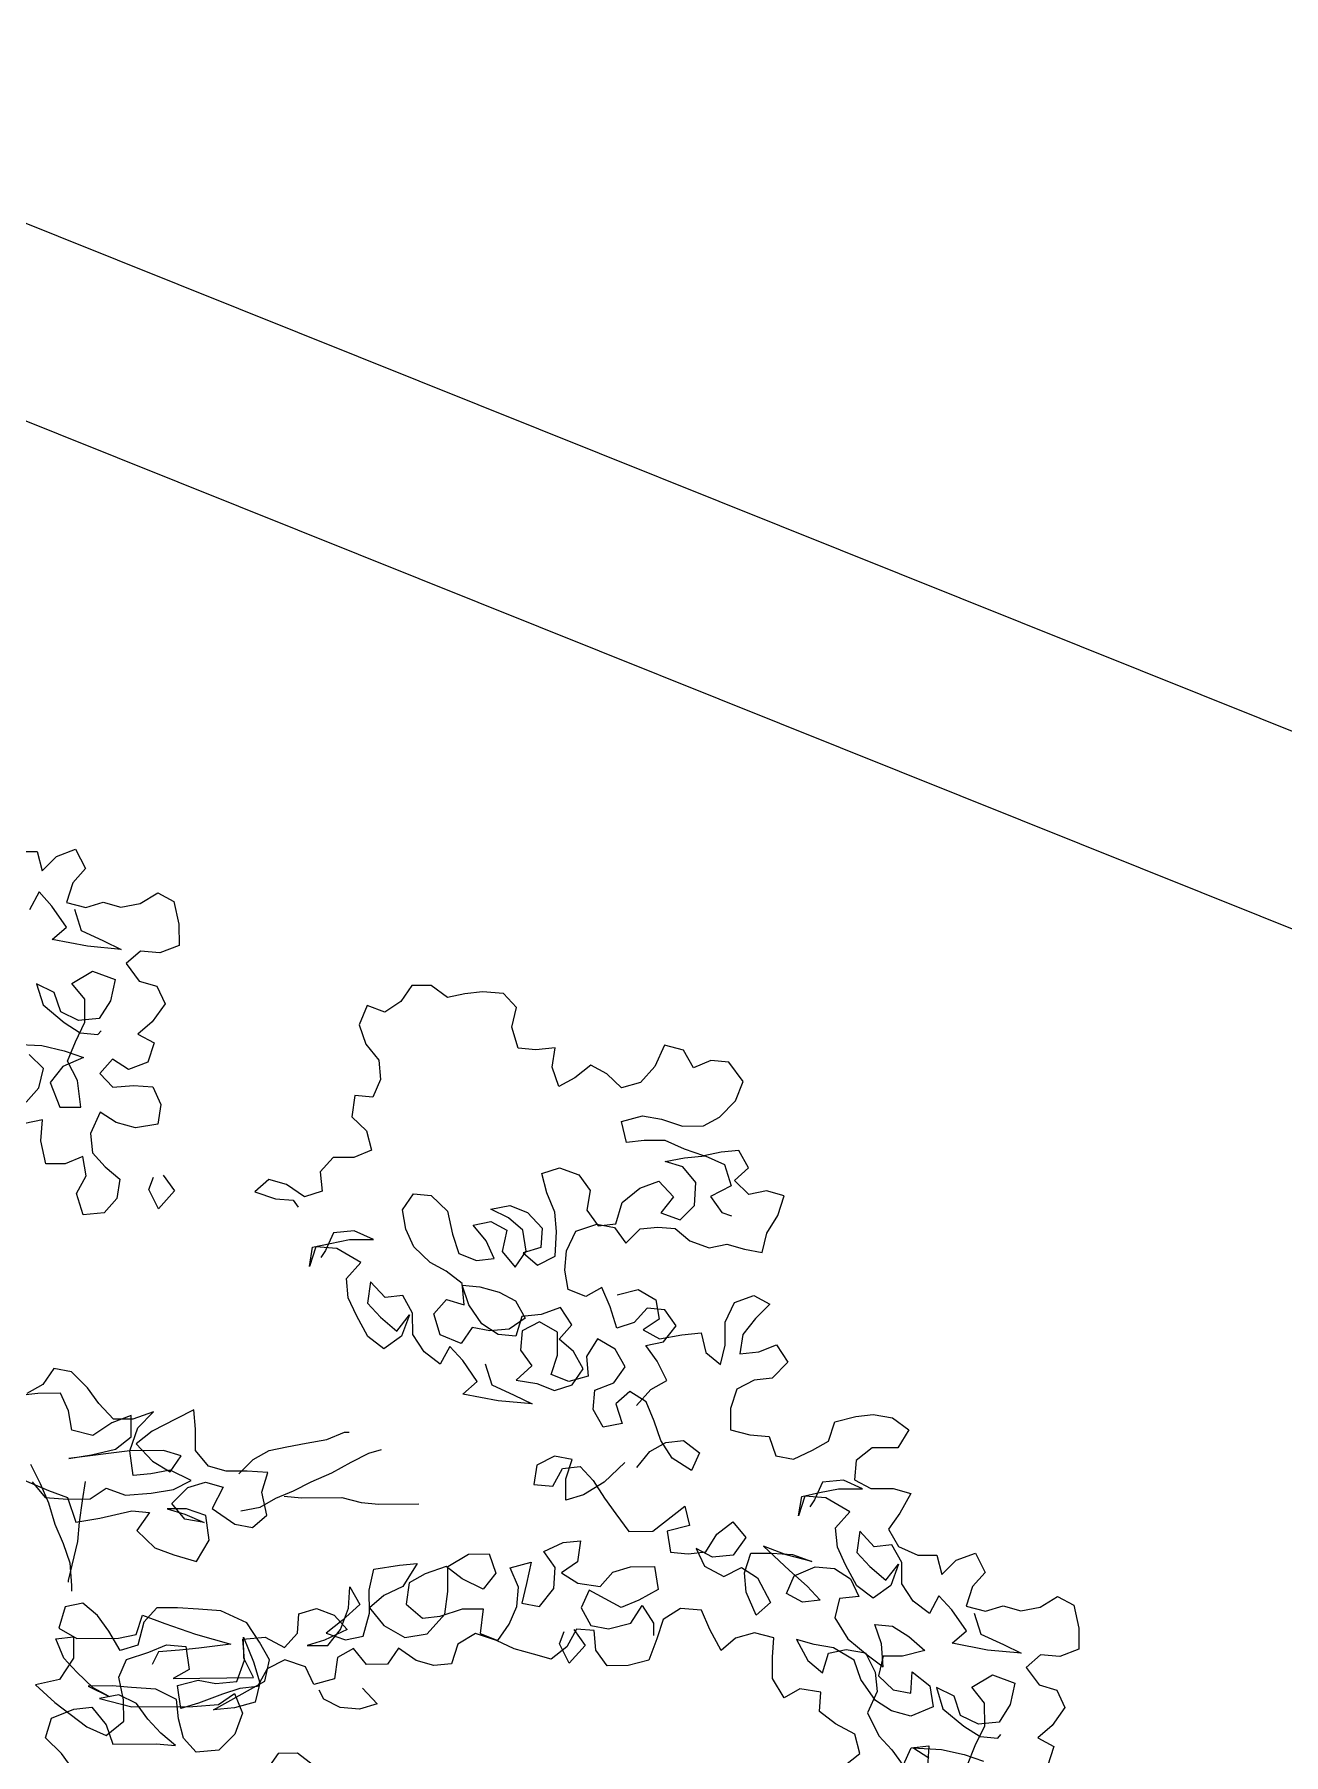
# Model space of a CAD drawing. Header units: millimetres. Extents: x 318905 to 439572, y -5133 to 105868.
# Drawn here: x 428179 to 430072, y 5027 to 7634 of the extents above; entities that cross this region are included whole.
import ezdxf

# ---------------------------------------------------------------- set-up
doc = ezdxf.new("R2010")
doc.units = ezdxf.units.MM
doc.header["$MEASUREMENT"] = 0
doc.layers.add('0_Stylo_No__1', color=7, linetype='Continuous', lineweight=5)
doc.layers.add('INTI_Agencement_Stylo_No__101', color=252, linetype='Continuous', lineweight=0)

# ---------------------------------------------------------------- blocks, each defined once
blk = doc.blocks.new('arbre6[4]', base_point=(427385.8, -574.7))
at = {"layer": 'INTI_Agencement_Stylo_No__101', "linetype": 'Continuous'}
for p, q in [((428153.6, 6395.6), (428182.8, 6395.9)), ((428182.8, 6395.9), (428190.3, 6366.5)), ((428212, 6388.1), (428241.1, 6399.1)), ((428241.1, 6399.1), (428256, 6369.8)), ((428190.3, 6366.5), (428212, 6388.1)), ((428256, 6369.8), (428236.7, 6348.2)), ((428236.7, 6348.2), (428227.1, 6318.7)), ((428185.7, 6334.4), (428171.3, 6307.5)), ((428205.3, 6313.1), (428185.7, 6334.4)), ((428227.4, 6281.2), (428205.3, 6313.1)), ((428227.1, 6318.7), (428256.4, 6310.9)), ((428256.4, 6310.9), (428283.1, 6319.2)), ((428283.1, 6319.2), (428309.9, 6311.4)), ((428309.9, 6311.4), (428339.1, 6317)), ((428339.1, 6317), (428365.7, 6333.3)), ((428365.7, 6333.3), (428390.1, 6320.2)), ((428390.1, 6320.2), (428397.7, 6285.4)), ((428239.4, 6308.1), (428249.4, 6276.1)), ((428397.7, 6285.4), (428397.9, 6253.3)), ((428205.7, 6262.3), (428227.4, 6281.2)), ((428259.3, 6252.1), (428205.7, 6262.3)), ((428249.4, 6276.1), (428283.5, 6260.3)), ((428283.5, 6260.3), (428310.4, 6247.2)), ((428310.4, 6247.2), (428259.3, 6252.1)), ((428339.6, 6244.7), (428317.8, 6225.8)), ((428368.8, 6242.3), (428339.6, 6244.7)), ((428397.9, 6253.3), (428368.8, 6242.3)), ((428235.4, 6195.6), (428266.8, 6214.6)), ((428266.8, 6214.6), (428301, 6201.6)), ((428317.8, 6225.8), (428337.5, 6199.2)), ((428208.7, 6182), (428181.9, 6195.1)), ((428181.9, 6195.1), (428191.8, 6163.1)), ((428218.7, 6152.6), (428208.7, 6182)), ((428255, 6171.7), (428235.4, 6195.6)), ((428301, 6201.6), (428293.9, 6169.4)), ((428337.5, 6199.2), (428364.3, 6191.4)), ((428364.3, 6191.4), (428376.7, 6164.8)), ((428751.1, 6192.5), (428734.2, 6168.3)), ((428780.3, 6192.8), (428751.1, 6192.5)), ((428804.7, 6174.3), (428780.3, 6192.8)), ((428831.4, 6179.9), (428804.7, 6174.3)), ((428858.2, 6182.8), (428831.4, 6179.9)), ((428889.8, 6180.4), (428858.2, 6182.8)), ((428909.4, 6159.2), (428889.8, 6180.4)), ((428191.8, 6163.1), (428223.6, 6136.6)), ((428255.3, 6136.9), (428255, 6171.7)), ((428293.9, 6169.4), (428277.1, 6142.5)), ((428376.7, 6164.8), (428357.4, 6137.8)), ((428683.2, 6162.5), (428671.2, 6132.9)), ((428710, 6152), (428683.2, 6162.5)), ((428734.2, 6168.3), (428710, 6152)), ((428902.4, 6129.7), (428909.4, 6159.2)), ((428245.5, 6139.5), (428218.7, 6152.6)), ((428223.6, 6136.6), (428248.1, 6120.8)), ((428240.9, 6107.3), (428255.3, 6136.9)), ((428277.1, 6142.5), (428245.5, 6139.5)), ((428357.4, 6137.8), (428335.7, 6118.9)), ((428671.2, 6132.9), (428681.2, 6103.6)), ((428912.3, 6097.6), (428902.4, 6129.7)), ((428146, 6103.8), (428189.8, 6101.5)), ((428228.9, 6077.8), (428240.9, 6107.3)), ((428248.1, 6120.8), (428274.9, 6118.4)), ((428274.9, 6118.4), (428279.7, 6123.8)), ((428335.7, 6118.9), (428360.1, 6105.7)), ((428360.1, 6105.7), (428350.6, 6076.2)), ((428681.2, 6103.6), (428700.8, 6079.7)), ((429133.7, 6102.3), (429119.3, 6070.1)), ((429162.9, 6094.6), (429133.7, 6102.3)), ((428192.5, 6066.8), (428170.5, 6088)), ((428189.8, 6101.5), (428224, 6093.8)), ((428253.2, 6083.4), (428221.7, 6069.7)), ((428224, 6093.8), (428253.2, 6083.4)), ((428243.8, 6048.5), (428228.9, 6077.8)), ((428297, 6081.1), (428277.7, 6059.5)), ((428321.5, 6065.2), (428297, 6081.1)), ((428350.6, 6076.2), (428321.5, 6065.2)), ((428700.8, 6079.7), (428703.5, 6050.2)), ((428939.1, 6095.2), (428912.3, 6097.6)), ((428968.3, 6098.1), (428939.1, 6095.2)), ((428963.6, 6068.7), (428968.3, 6098.1)), ((429177.7, 6067.9), (429162.9, 6094.6)), ((429204.4, 6078.9), (429177.7, 6067.9)), ((429231.2, 6076.4), (429204.4, 6078.9)), ((429253.3, 6047.2), (429231.2, 6076.4)), ((428185.5, 6037.3), (428192.5, 6066.8)), ((428221.7, 6069.7), (428202.4, 6045.4)), ((428277.7, 6059.5), (428297.4, 6038.3)), ((428703.5, 6050.2), (428691.5, 6023.4)), ((428973.6, 6039.3), (428963.6, 6068.7)), ((428997.8, 6052.9), (428973.6, 6039.3)), ((429022, 6071.9), (428997.8, 6052.9)), ((429046.4, 6058.7), (429022, 6071.9)), ((429068.5, 6037.5), (429046.4, 6058.7)), ((429119.3, 6070.1), (429097.6, 6045.8)), ((428166.2, 6015.7), (428185.5, 6037.3)), ((428202.4, 6045.4), (428217.3, 6008.1)), ((428248.9, 6008.4), (428243.8, 6048.5)), ((428297.4, 6038.3), (428329, 6041.2)), ((428329, 6041.2), (428358.2, 6038.8)), ((428358.2, 6038.8), (428370.5, 6012.2)), ((428664.7, 6025.8), (428660.1, 5993.6)), ((428691.5, 6023.4), (428664.7, 6025.8)), ((429097.6, 6045.8), (429068.5, 6037.5)), ((429241.3, 6017.6), (429253.3, 6047.2)), ((428217.3, 6008.1), (428248.9, 6008.4)), ((428278.2, 6000.6), (428263.8, 5968.4)), ((428302.6, 5984.8), (428278.2, 6000.6)), ((428370.5, 6012.2), (428365.9, 5982.7)), ((429217.2, 5993.3), (429241.3, 6017.6)), ((428190.7, 5989.1), (428164, 5983.5)), ((428188.5, 5957), (428190.7, 5989.1)), ((428331.9, 5977), (428302.6, 5984.8)), ((428365.9, 5982.7), (428331.9, 5977)), ((428660.1, 5993.6), (428682.2, 5972.4)), ((428682.2, 5972.4), (428689.7, 5943.1)), ((429068.8, 5986.6), (429100.4, 5995)), ((429076.4, 5954.6), (429068.8, 5986.6)), ((429100.4, 5995), (429129.6, 5989.9)), ((429129.6, 5989.9), (429161.3, 5979.4)), ((429161.3, 5979.4), (429193, 5979.7)), ((429193, 5979.7), (429217.2, 5993.3)), ((428196.1, 5922.2), (428188.5, 5957)), ((428263.8, 5968.4), (428266.5, 5938.9)), ((429103.1, 5957.5), (429076.4, 5954.6)), ((429134.7, 5957.8), (429103.1, 5957.5)), ((429164, 5944.7), (429134.7, 5957.8)), ((428225.2, 5922.5), (428196.1, 5922.2)), ((428251.9, 5933.5), (428225.2, 5922.5)), ((428257, 5904.1), (428251.9, 5933.5)), ((428266.5, 5938.9), (428286.1, 5917.7)), ((428631.4, 5931.8), (428612.1, 5910.2)), ((428663, 5932.1), (428631.4, 5931.8)), ((428689.7, 5943.1), (428663, 5932.1)), ((429135, 5925.7), (429164.1, 5931.3)), ((429161.8, 5917.9), (429135, 5925.7)), ((429193.3, 5934.2), (429164, 5944.7)), ((429164.1, 5931.3), (429195.7, 5934.2)), ((429220, 5939.8), (429193.3, 5934.2)), ((429195.7, 5934.2), (429225, 5921.1)), ((429246.7, 5942.7), (429220, 5939.8)), ((429225, 5921.1), (429235, 5889.1)), ((429261.5, 5916.1), (429246.7, 5942.7)), ((428242.6, 5877.2), (428257, 5904.1)), ((428286.1, 5917.7), (428308.1, 5899.2)), ((428308.1, 5899.2), (428303.5, 5869.7)), ((428352, 5883.5), (428359.2, 5902.3)), ((428373.8, 5905.1), (428391, 5881.2)), ((428534.3, 5898.8), (428512.6, 5879.9)), ((428561.1, 5891), (428534.3, 5898.8)), ((428612.1, 5910.2), (428614.7, 5880.8)), ((428947.8, 5907.9), (428974.5, 5916.2)), ((428955.3, 5878.5), (428947.8, 5907.9)), ((428974.5, 5916.2), (429003.8, 5905.7)), ((429003.8, 5905.7), (429021, 5881.8)), ((429096.4, 5885.2), (429125.5, 5896.1)), ((429125.5, 5896.1), (429147.5, 5872.2)), ((429181.4, 5894), (429161.8, 5917.9)), ((429179.3, 5859.2), (429181.4, 5894)), ((429239.8, 5897.2), (429261.5, 5916.1)), ((429261.8, 5876), (429239.8, 5897.2)), ((428252.6, 5845.1), (428242.6, 5877.2)), ((428303.5, 5869.7), (428284.2, 5848.1)), ((428366.8, 5854.2), (428352, 5883.5)), ((428391, 5881.2), (428366.8, 5854.2)), ((428512.6, 5879.9), (428544.3, 5869.5)), ((428544.3, 5869.5), (428571.1, 5867)), ((428588, 5872.5), (428561.1, 5891)), ((428571.1, 5867), (428578.4, 5856.4)), ((428614.7, 5880.8), (428588, 5872.5)), ((428736.6, 5852.5), (428753.4, 5876.7)), ((428753.4, 5876.7), (428780.2, 5874.3)), ((428780.2, 5874.3), (428804.7, 5850.4)), ((428967.7, 5849.2), (428955.3, 5878.5)), ((429021, 5881.8), (429016.3, 5852.3)), ((429069.8, 5863.5), (429096.4, 5885.2)), ((429147.5, 5872.2), (429128.3, 5848)), ((429235, 5889.1), (429203.5, 5872.8)), ((429203.5, 5872.8), (429220.7, 5848.8)), ((429288.6, 5881.6), (429261.8, 5876)), ((429315.4, 5873.8), (429288.6, 5881.6)), ((429305.9, 5844.2), (429315.4, 5873.8)), ((428284.2, 5848.1), (428252.6, 5845.1)), ((428741.7, 5823.1), (428736.6, 5852.5)), ((428804.7, 5850.4), (428812.3, 5815.7)), ((428870.4, 5853.7), (428899.5, 5859.3)), ((428897.2, 5840.5), (428870.4, 5853.7)), ((428899.5, 5859.3), (428926.3, 5848.8)), ((428926.3, 5848.8), (428948.4, 5824.9)), ((428970.4, 5819.8), (428967.7, 5849.2)), ((429016.3, 5852.3), (429033.5, 5828.4)), ((429060.3, 5831.3), (429069.8, 5863.5)), ((429128.3, 5848), (429157.5, 5837.5)), ((429157.5, 5837.5), (429179.3, 5859.2)), ((429220.7, 5848.8), (429235.3, 5843.6)), ((429289, 5817.3), (429305.9, 5844.2)), ((428631.9, 5817.9), (428620, 5791)), ((428663.5, 5820.9), (428631.9, 5817.9)), ((428692.8, 5807.8), (428663.5, 5820.9)), ((428754, 5796.4), (428741.7, 5823.1)), ((428812.3, 5815.7), (428822.2, 5786.3)), ((428843.8, 5829.4), (428870.5, 5834.9)), ((428863.4, 5805.4), (428843.8, 5829.4)), ((428870.5, 5834.9), (428894.9, 5821.8)), ((428894.9, 5821.8), (428887.9, 5789.6)), ((428919.3, 5822), (428897.2, 5840.5)), ((428924.4, 5789.9), (428919.3, 5822)), ((428948.4, 5824.9), (428946.2, 5795.5)), ((428968.2, 5782.3), (428970.4, 5819.8)), ((428985.2, 5790.5), (428999.5, 5820.1)), ((428999.5, 5820.1), (429031.1, 5831)), ((429031.1, 5831), (429057.9, 5825.9)), ((429033.5, 5828.4), (429060.3, 5831.3)), ((429057.9, 5825.9), (429075.1, 5802)), ((429075.1, 5802), (429096.8, 5823.6)), ((429096.8, 5823.6), (429123.6, 5826.5)), ((429123.6, 5826.5), (429150.3, 5824.1)), ((429150.3, 5824.1), (429172.4, 5805.6)), ((429282, 5787.8), (429289, 5817.3)), ((428605.3, 5796.3), (428595.8, 5766.7)), ((428595.8, 5766.7), (428600.5, 5796.2)), ((428600.5, 5796.2), (428627.2, 5801.8)), ((428637, 5793.9), (428605.3, 5796.3)), ((428620, 5791), (428612.7, 5780.3)), ((428627.2, 5801.8), (428656.3, 5807.4)), ((428673.6, 5772.8), (428637, 5793.9)), ((428656.3, 5807.4), (428692.8, 5807.8)), ((428778.5, 5772.6), (428754, 5796.4)), ((428875.8, 5778.8), (428863.4, 5805.4)), ((428887.9, 5789.6), (428907.5, 5765.7)), ((428907.5, 5765.7), (428924.4, 5789.9)), ((428946.2, 5795.5), (428919.5, 5787.2)), ((428983, 5761), (428985.2, 5790.5)), ((429172.4, 5805.6), (429201.6, 5795.1)), ((429201.6, 5795.1), (429228.3, 5800.7)), ((429228.3, 5800.7), (429255.2, 5792.9)), ((429255.2, 5792.9), (429282, 5787.8)), ((428651.9, 5748.5), (428673.6, 5772.8)), ((428803, 5759.4), (428778.5, 5772.6)), ((428822.2, 5786.3), (428849, 5775.9)), ((428849, 5775.9), (428875.8, 5778.8)), ((428919.5, 5787.2), (428941.5, 5768.7)), ((428941.5, 5768.7), (428968.2, 5782.3)), ((428654.5, 5719.1), (428651.9, 5748.5)), ((428688.4, 5743.5), (428683.8, 5711.3)), ((428710.5, 5719.6), (428688.4, 5743.5)), ((428827.4, 5740.9), (428803, 5759.4)), ((428830.1, 5708.8), (428827.4, 5740.9)), ((428837.4, 5708.8), (428827.4, 5738.2)), ((428827.4, 5738.2), (428854.2, 5735.8)), ((428988, 5731.6), (428983, 5761)), ((428666.9, 5692.4), (428654.5, 5719.1)), ((428683.8, 5711.3), (428703.4, 5690.1)), ((428737.2, 5722.5), (428710.5, 5719.6)), ((428752, 5695.9), (428737.2, 5722.5)), ((428784, 5695), (428803.3, 5716.6)), ((428803.3, 5716.6), (428830.1, 5708.8)), ((428854.2, 5735.8), (428883.5, 5728)), ((428883.5, 5728), (428907.9, 5714.8)), ((428907.9, 5714.8), (428922.7, 5688.2)), ((429014.9, 5721.2), (428988, 5731.6)), ((429039.1, 5734.8), (429014.9, 5721.2)), ((429051.5, 5705.4), (429039.1, 5734.8)), ((429062.4, 5723.6), (429094, 5732)), ((429094, 5732), (429120.8, 5716.1)), ((429120.8, 5716.1), (429125.9, 5686.7)), ((429225.7, 5682.3), (429240.1, 5711.9)), ((429240.1, 5711.9), (429269.2, 5722.8)), ((429269.2, 5722.8), (429293.6, 5709.7)), ((428684.2, 5660.5), (428666.9, 5692.4)), ((428703.4, 5690.1), (428727.9, 5668.9)), ((428727.9, 5668.9), (428747.2, 5693.2)), ((428747.2, 5693.2), (428735.3, 5660.9)), ((428752.3, 5663.8), (428752, 5695.9)), ((428793.9, 5662.9), (428784, 5695)), ((428857.1, 5679.6), (428837.4, 5708.8)), ((428922.7, 5688.2), (428898.5, 5671.9)), ((428917.8, 5690.8), (428908.3, 5661.3)), ((428947, 5693.8), (428917.8, 5690.8)), ((428976.1, 5704.7), (428947, 5693.8)), ((428993.3, 5678.1), (428976.1, 5704.7)), ((429061.5, 5673.4), (429051.5, 5705.4)), ((429107.4, 5703.3), (429088.1, 5681.7)), ((429125.9, 5686.7), (429101.7, 5670.5)), ((429134.2, 5700.8), (429107.4, 5703.3)), ((429151.4, 5676.9), (429134.2, 5700.8)), ((429271.9, 5688.1), (429252.6, 5663.8)), ((429293.6, 5709.7), (429271.9, 5688.1)), ((428708.6, 5641.9), (428684.2, 5660.5)), ((428735.3, 5660.9), (428708.6, 5641.9)), ((428769.5, 5637.1), (428752.3, 5663.8)), ((428825.7, 5649.9), (428793.9, 5662.9)), ((428842.5, 5674.1), (428825.7, 5649.9)), ((428869.3, 5669), (428842.5, 5674.1)), ((428881.5, 5663.7), (428857.1, 5679.6)), ((428898.5, 5671.9), (428869.3, 5669)), ((428908.3, 5661.3), (428881.5, 5663.7)), ((428918, 5669.4), (428915.7, 5640)), ((428944.6, 5683), (428918, 5669.4)), ((428971.5, 5667.2), (428944.6, 5683)), ((428971.8, 5632.4), (428971.5, 5667.2)), ((428974, 5656.5), (428993.3, 5678.1)), ((429088.1, 5681.7), (429061.5, 5673.4)), ((429101.7, 5670.5), (429126.1, 5657.3)), ((429126.1, 5657.3), (429160.1, 5663)), ((429132.2, 5652.6), (429151.4, 5676.9)), ((429160.1, 5663), (429189.3, 5665.9)), ((429189.3, 5665.9), (429196.8, 5636.5)), ((429225.9, 5647.5), (429225.7, 5682.3)), ((429252.6, 5663.8), (429247.9, 5634.3)), ((428794, 5618.6), (428769.5, 5637.1)), ((428808.3, 5645.5), (428794, 5618.6)), ((428828, 5624.3), (428808.3, 5645.5)), ((428915.7, 5640), (428933, 5616)), ((428962.2, 5602.9), (428971.8, 5632.4)), ((428996, 5638), (428974, 5656.5)), ((429010.8, 5611.4), (428996, 5638)), ((429032.4, 5657.1), (429015.6, 5630.2)), ((429059.3, 5641.3), (429032.4, 5657.1)), ((429074.1, 5614.6), (429059.3, 5641.3)), ((429105.4, 5647), (429132.2, 5652.6)), ((429122.6, 5623.1), (429105.4, 5647)), ((429196.8, 5636.5), (429218.9, 5618)), ((429218.9, 5618), (429225.9, 5647.5)), ((429247.9, 5634.3), (429277.1, 5637.2)), ((429277.1, 5637.2), (429303.8, 5648.2)), ((429303.8, 5648.2), (429321, 5621.6)), ((428208.1, 5611.9), (428191.3, 5587.6)), ((428234.9, 5606.8), (428208.1, 5611.9)), ((428259.4, 5582.9), (428234.9, 5606.8)), ((428850.1, 5592.4), (428828, 5624.3)), ((428862.1, 5619.2), (428872, 5587.2)), ((428933, 5616), (428908.8, 5594.4)), ((428994, 5587.1), (429010.8, 5611.4)), ((429015.6, 5630.2), (429018.2, 5600.7)), ((429057.2, 5590.4), (429074.1, 5614.6)), ((429137.5, 5593.8), (429122.6, 5623.1)), ((429321, 5621.6), (429296.9, 5597.3)), ((428191.3, 5587.6), (428167, 5574)), ((428276.6, 5559), (428259.4, 5582.9)), ((428828.3, 5573.4), (428850.1, 5592.4)), ((428872, 5587.2), (428906.2, 5571.5)), ((428908.8, 5594.4), (428940.4, 5589.3)), ((428940.4, 5589.3), (428967.3, 5578.9)), ((428989.1, 5592.4), (428962.2, 5602.9)), ((428967.3, 5578.9), (428994, 5587.1)), ((429018.2, 5600.7), (428989.1, 5592.4)), ((429028.1, 5579.4), (429057.2, 5590.4)), ((429091.5, 5555.9), (429113.2, 5580.2)), ((429113.2, 5580.2), (429137.5, 5593.8)), ((429243.5, 5580.7), (429234, 5551.2)), ((429270.1, 5594.4), (429243.5, 5580.7)), ((429296.9, 5597.3), (429270.1, 5594.4)), ((428184.1, 5574.2), (428157.3, 5571.3)), ((428218.1, 5574.5), (428184.1, 5574.2)), ((428230.5, 5547.8), (428218.1, 5574.5)), ((428298.7, 5535.1), (428276.6, 5559)), ((428881.9, 5563.2), (428828.3, 5573.4)), ((428933.1, 5558.3), (428881.9, 5563.2)), ((428906.2, 5571.5), (428933.1, 5558.3)), ((429025.9, 5549.9), (429028.1, 5579.4)), ((429081.6, 5577.2), (429059.9, 5558.3)), ((429059.9, 5558.3), (429069.8, 5528.9)), ((429106.1, 5561.4), (429081.6, 5577.2)), ((429118.5, 5532), (429106.1, 5561.4)), ((428235.6, 5518.4), (428230.5, 5547.8)), ((428296.3, 5529.7), (428267.2, 5510.7)), ((428325.4, 5540.7), (428296.3, 5529.7)), ((428327.9, 5535.3), (428298.7, 5535.1)), ((428325.6, 5508.5), (428325.4, 5540.7)), ((428359.4, 5546.3), (428327.9, 5535.3)), ((428335.3, 5522), (428359.4, 5546.3)), ((428393.5, 5535.9), (428357.2, 5516.9)), ((428420.2, 5549.5), (428393.5, 5535.9)), ((428422.9, 5520.1), (428420.2, 5549.5)), ((429040.7, 5523.3), (429025.9, 5549.9)), ((429069.8, 5528.9), (429040.7, 5523.3)), ((429128.4, 5502.7), (429118.5, 5532)), ((429234, 5551.2), (429234.2, 5519.1)), ((429382.7, 5501.7), (429392.2, 5531.2)), ((429392.2, 5531.2), (429423.8, 5539.5)), ((429423.8, 5539.5), (429450.5, 5542.5)), ((429450.5, 5542.5), (429479.8, 5537.4)), ((429479.8, 5537.4), (429504.2, 5518.9)), ((428267.2, 5510.7), (428235.6, 5518.4)), ((428301.5, 5489.6), (428325.6, 5508.5)), ((428323.4, 5487.1), (428335.3, 5522)), ((428357.2, 5516.9), (428333, 5497.9)), ((428423.1, 5488), (428422.9, 5520.1)), ((428590.5, 5499), (428622.1, 5504.7)), ((428622.1, 5504.7), (428648.8, 5515.6)), ((428648.8, 5515.6), (428656.1, 5515.7)), ((429145.6, 5476.1), (429128.4, 5502.7)), ((429135.7, 5500.1), (429162.5, 5503)), ((429162.5, 5503), (429186.9, 5484.5)), ((429234.2, 5519.1), (429263.5, 5511.3)), ((429263.5, 5511.3), (429292.7, 5508.9)), ((429292.7, 5508.9), (429302.6, 5479.6)), ((429504.2, 5518.9), (429487.4, 5491.9)), ((428323.4, 5487.1), (428231, 5475.6)), ((428231, 5475.6), (428265, 5481.2)), ((428265, 5481.2), (428301.5, 5489.6)), ((428374.4, 5487.6), (428323.4, 5487.1)), ((428328.5, 5449.7), (428323.4, 5487.1)), ((428333, 5497.9), (428357.5, 5471.4)), ((428401.3, 5479.8), (428374.4, 5487.6)), ((428384.4, 5455.5), (428401.3, 5479.8)), ((428442.7, 5464.1), (428423.1, 5488)), ((428510.4, 5474.2), (428534.6, 5487.8)), ((428534.6, 5487.8), (428561.4, 5493.4)), ((428561.4, 5493.4), (428590.5, 5499)), ((428658.8, 5470.2), (428685.5, 5483.8)), ((428685.5, 5483.8), (428704.9, 5489.3)), ((428966.9, 5479.2), (428940.3, 5465.6)), ((428993.7, 5474.1), (428966.9, 5479.2)), ((429092.2, 5462.2), (429111.5, 5486.5)), ((429111.5, 5486.5), (429135.7, 5500.1)), ((429175, 5457.6), (429145.6, 5476.1)), ((429186.9, 5484.5), (429175, 5457.6)), ((429302.6, 5479.6), (429329.4, 5474.4)), ((429329.4, 5474.4), (429358.5, 5488.1)), ((429358.5, 5488.1), (429382.7, 5501.7)), ((429448.5, 5491.6), (429424.3, 5472.6)), ((429487.4, 5491.9), (429448.5, 5491.6)), ((428172.7, 5467), (428187.5, 5437.7)), ((428355.2, 5452.6), (428328.5, 5449.7)), ((428384.4, 5458.2), (428355.2, 5452.6)), ((428357.5, 5471.4), (428384.4, 5455.5)), ((428416.1, 5442.4), (428384.4, 5458.2)), ((428469.6, 5456.3), (428442.7, 5464.1)), ((428501.2, 5456.6), (428469.6, 5456.3)), ((428488.7, 5452.6), (428510.4, 5474.2)), ((428532.8, 5454.2), (428501.2, 5456.6)), ((428523.3, 5424.7), (428532.8, 5454.2)), ((428598.2, 5440.2), (428629.8, 5453.9)), ((428629.8, 5453.9), (428658.8, 5470.2)), ((428940.3, 5465.6), (428935.6, 5436.1)), ((428964.8, 5433.7), (428979.2, 5460.6)), ((428979.2, 5460.6), (429006, 5463.5)), ((428984.2, 5444.6), (428993.7, 5474.1)), ((429006, 5463.5), (429025.6, 5442.3)), ((429074, 5469.5), (429042.6, 5439.7)), ((429424.3, 5472.6), (429422.1, 5443.2)), ((428163.1, 5442.8), (428199.8, 5427.1)), ((428175.3, 5440.3), (428195, 5416.3)), ((428187.5, 5437.7), (428199.9, 5408.4)), ((428199.8, 5427.1), (428229, 5416.7)), ((428255.6, 5441), (428251, 5411.5)), ((428263.1, 5414.3), (428287.3, 5430.6)), ((428287.3, 5430.6), (428316.6, 5420.1)), ((428355.5, 5423.2), (428389.5, 5428.8)), ((428387.2, 5407.4), (428411.4, 5431.7)), ((428389.5, 5428.8), (428416.1, 5442.4)), ((428411.4, 5431.7), (428438.1, 5440)), ((428438.1, 5440), (428464.9, 5432.2)), ((428464.9, 5432.2), (428448.1, 5399.9)), ((428530.9, 5389.9), (428523.3, 5424.7)), ((428544.9, 5415.6), (428571.6, 5426.6)), ((428571.6, 5426.6), (428598.2, 5440.2)), ((428935.6, 5436.1), (428964.8, 5433.7)), ((428984.4, 5412.4), (428984.2, 5444.6)), ((429042.6, 5439.7), (429011.1, 5420.7)), ((429025.6, 5442.3), (429042.8, 5415.6)), ((429342, 5418.3), (429368.7, 5423.9)), ((429373.5, 5440), (429361.5, 5413.2)), ((429368.7, 5423.9), (429397.9, 5429.6)), ((429405.1, 5443), (429373.5, 5440)), ((429397.9, 5429.6), (429434.3, 5429.9)), ((429434.3, 5429.9), (429405.1, 5443)), ((429422.1, 5443.2), (429446.5, 5430)), ((429446.5, 5430), (429480.6, 5430.3)), ((429480.6, 5430.3), (429507.4, 5422.5)), ((428195, 5416.3), (428229, 5414)), ((428199.9, 5408.4), (428209.9, 5376.3)), ((428229, 5416.7), (428241.5, 5379.3)), ((428229, 5414), (428263.1, 5414.3)), ((428251, 5411.5), (428246.3, 5379.3)), ((428316.6, 5420.1), (428355.5, 5423.2)), ((428409.2, 5399.5), (428380, 5399.3)), ((428380, 5399.3), (428406.8, 5391.5)), ((428406.9, 5383.5), (428387.2, 5407.4)), ((428438.4, 5389.1), (428409.2, 5399.5)), ((428448.1, 5399.9), (428482.3, 5376.1)), ((428491.5, 5396.4), (428520.7, 5402)), ((428520.7, 5402), (428544.9, 5415.6)), ((428557.1, 5418.4), (428583.8, 5416)), ((428583.8, 5416), (428644.6, 5416.5)), ((428644.6, 5416.5), (428673.9, 5408.8)), ((428673.9, 5408.8), (428700.7, 5406.3)), ((428700.7, 5406.3), (428761.5, 5406.9)), ((429011.1, 5420.7), (428984.4, 5412.4)), ((429042.8, 5415.6), (429060, 5391.7)), ((429116.2, 5365.4), (429164.5, 5403.4)), ((429164.5, 5403.4), (429172, 5374)), ((429346.9, 5418.4), (429337.3, 5388.9)), ((429337.3, 5388.9), (429342, 5418.3)), ((429378.5, 5416), (429346.9, 5418.4)), ((429361.5, 5413.2), (429354.3, 5402.4)), ((429415.1, 5394.9), (429378.5, 5416)), ((429507.4, 5422.5), (429490.6, 5392.9)), ((428209.9, 5376.3), (428222.2, 5347)), ((428241.5, 5379.3), (428277.9, 5385)), ((428246.3, 5379.3), (428244.1, 5349.9)), ((428277.9, 5385), (428326.5, 5396.1)), ((428326.5, 5396.1), (428353.3, 5393.7)), ((428353.3, 5393.7), (428334, 5366.7)), ((428406.8, 5391.5), (428436.1, 5378.4)), ((428436.1, 5378.4), (428406.9, 5383.5)), ((428443.6, 5351.7), (428438.4, 5389.1)), ((428482.3, 5376.1), (428509.1, 5371)), ((428509.1, 5371), (428530.9, 5389.9)), ((429060, 5391.7), (429079.7, 5365.1)), ((429172, 5374), (429138, 5365.6)), ((429213.5, 5361), (429237.7, 5379.9)), ((429237.7, 5379.9), (429257.3, 5356)), ((429393.4, 5370.6), (429415.1, 5394.9)), ((429490.6, 5392.9), (429473.7, 5368.7)), ((428222.2, 5347), (428232.2, 5317.6)), ((428244.1, 5349.9), (428230, 5290.9)), ((428334, 5366.7), (428361, 5340.2)), ((428424.4, 5319.4), (428443.6, 5351.7)), ((428951, 5334.5), (428980.1, 5348.2)), ((428980.1, 5348.2), (429006.8, 5351.1)), ((429006.8, 5351.1), (429002.2, 5318.9)), ((429079.7, 5365.1), (429116.2, 5365.4)), ((429138, 5365.6), (429143.2, 5333.6)), ((429196.7, 5334.1), (429213.5, 5361)), ((429257.3, 5356), (429238.1, 5329.1)), ((429396.1, 5341.2), (429393.4, 5370.6)), ((429430, 5365.6), (429425.3, 5333.4)), ((429452, 5341.7), (429430, 5365.6)), ((429473.7, 5368.7), (429488.5, 5342.1)), ((428361, 5340.2), (428390.2, 5329.8)), ((428390.2, 5329.8), (428424.4, 5319.4)), ((428805.2, 5311.8), (428836.7, 5330.8)), ((428836.7, 5330.8), (428868.3, 5331.1)), ((428868.3, 5331.1), (428878.2, 5301.7)), ((428968.2, 5310.6), (428951, 5334.5)), ((429143.2, 5333.6), (429169.9, 5331.1)), ((429169.9, 5331.1), (429196.7, 5334.1)), ((429206.5, 5326.1), (429182, 5339.3)), ((429182, 5339.3), (429194.4, 5312.6)), ((429238.1, 5329.1), (429206.5, 5326.1)), ((429255.3, 5302.5), (429264.8, 5332)), ((429264.8, 5332), (429296.4, 5332.3)), ((429318.3, 5329.8), (429284.2, 5342.9)), ((429284.2, 5342.9), (429323.4, 5305.8)), ((429296.4, 5332.3), (429328.1, 5329.9)), ((429357.3, 5319.5), (429318.3, 5329.8)), ((429328.1, 5329.9), (429357.3, 5319.5)), ((429408.4, 5314.6), (429396.1, 5341.2)), ((429425.3, 5333.4), (429445, 5312.2)), ((429478.8, 5344.6), (429452, 5341.7)), ((429493.6, 5318), (429478.8, 5344.6)), ((429488.5, 5342.1), (429517.8, 5328.9)), ((429517.8, 5328.9), (429547, 5329.2)), ((429547, 5329.2), (429554.5, 5299.8)), ((429554.5, 5299.8), (429576.2, 5321.4)), ((429576.2, 5321.4), (429605.4, 5332.4)), ((429605.4, 5332.4), (429620.2, 5303.1)), ((428232.2, 5317.6), (428234.9, 5282.9)), ((428686.3, 5275.9), (428693.3, 5308.1)), ((428693.3, 5308.1), (428732.2, 5313.8)), ((428732.2, 5313.8), (428758.9, 5316.7)), ((428758.9, 5316.7), (428737.3, 5281.7)), ((428771.2, 5300.8), (428747, 5287.2)), ((428802.7, 5311.8), (428771.2, 5300.8)), ((428827.2, 5293.2), (428802.7, 5311.8)), ((428805.5, 5274.3), (428805.2, 5311.8)), ((428878.2, 5301.7), (428859, 5277.5)), ((428900.1, 5310), (428931.6, 5318.3)), ((428912.4, 5280.6), (428900.1, 5310)), ((428931.6, 5318.3), (428924.6, 5286.1)), ((428966, 5278.4), (428968.2, 5310.6)), ((429002.2, 5318.9), (428978, 5302.6)), ((428978, 5302.6), (429002.4, 5286.8)), ((429036.5, 5281.8), (429055.8, 5303.3)), ((429055.8, 5303.3), (429082.5, 5311.6)), ((429082.5, 5311.6), (429119, 5311.9)), ((429119, 5311.9), (429124.1, 5277.2)), ((429194.4, 5312.6), (429223.7, 5296.8)), ((429223.7, 5296.8), (429250.4, 5310.5)), ((429250.4, 5310.5), (429274.8, 5294.6)), ((429257.9, 5273), (429255.3, 5302.5)), ((429274.8, 5294.6), (429294.5, 5257.3)), ((429318.8, 5270.9), (429330.7, 5297.8)), ((429323.4, 5305.8), (429350.3, 5281.9)), ((429330.7, 5297.8), (429362.2, 5311.5)), ((429362.2, 5311.5), (429391.5, 5309.1)), ((429391.5, 5309.1), (429415.9, 5293.2)), ((429425.7, 5282.6), (429408.4, 5314.6)), ((429445, 5312.2), (429469.4, 5291)), ((429469.4, 5291), (429488.7, 5315.3)), ((429488.7, 5315.3), (429476.8, 5283.1)), ((429493.8, 5285.9), (429493.6, 5318)), ((429620.2, 5303.1), (429600.9, 5281.5)), ((428230, 5290.9), (428230, 5288.2)), ((428234.9, 5282.9), (428234.9, 5274.8)), ((428654.8, 5248.9), (428657, 5281)), ((428657, 5281), (428671.8, 5254.4)), ((428686.5, 5241.1), (428686.3, 5275.9)), ((428708.2, 5268.1), (428686.5, 5249.1)), ((428737.3, 5281.7), (428708.2, 5268.1)), ((428747, 5287.2), (428742.4, 5255)), ((428800.9, 5239.5), (428805.5, 5274.3)), ((428859, 5277.5), (428827.2, 5293.2)), ((428910.2, 5251.2), (428912.4, 5280.6)), ((428924.6, 5286.1), (428917.5, 5256.6)), ((428944.3, 5251.5), (428966, 5278.4)), ((429002.4, 5286.8), (429036.5, 5281.8)), ((429019.5, 5276.2), (429007.6, 5249.4)), ((429068.4, 5249.9), (429019.5, 5276.2)), ((429124.1, 5277.2), (429095, 5260.9)), ((429272.8, 5238.4), (429257.9, 5273)), ((429343.2, 5257.8), (429318.8, 5270.9)), ((429350.3, 5281.9), (429369.9, 5260.7)), ((429415.9, 5293.2), (429428.3, 5266.6)), ((429450.2, 5264.1), (429425.7, 5282.6)), ((429476.8, 5283.1), (429450.2, 5264.1)), ((429511, 5259.3), (429493.8, 5285.9)), ((429549.9, 5267.7), (429535.5, 5240.8)), ((429569.5, 5246.4), (429549.9, 5267.7)), ((429600.9, 5281.5), (429591.4, 5252)), ((428225.4, 5250.7), (428215.9, 5218.5)), ((428252.1, 5256.3), (428225.4, 5250.7)), ((428274.1, 5237.7), (428252.1, 5256.3)), ((428364.1, 5249.2), (428344.8, 5227.7)), ((428395.7, 5249.5), (428364.1, 5249.2)), ((428427.3, 5247.1), (428395.7, 5249.5)), ((428461.4, 5244.8), (428427.3, 5247.1)), ((428500.5, 5226.4), (428461.4, 5244.8)), ((428579.5, 5240.1), (428606.2, 5248.4)), ((428606.2, 5248.4), (428633, 5238)), ((428642.9, 5216.6), (428654.8, 5248.9)), ((428671.8, 5254.4), (428645.2, 5230)), ((428677, 5206.2), (428686.5, 5241.1)), ((428686.5, 5249.1), (428708.5, 5222.6)), ((428742.4, 5255), (428766.8, 5233.8)), ((428793.6, 5236.7), (428827.6, 5247.7)), ((428827.6, 5247.7), (428859.2, 5248)), ((428859.2, 5248), (428854.6, 5210.5)), ((428898.3, 5224.3), (428910.2, 5251.2)), ((428917.5, 5256.6), (428944.3, 5251.5)), ((429007.6, 5249.4), (429022.3, 5222.7)), ((429095, 5260.9), (429068.4, 5249.9)), ((429083.1, 5226), (429100, 5252.9)), ((429100, 5252.9), (429117.2, 5226.3)), ((429158.4, 5248.1), (429131.7, 5231.8)), ((429190, 5245.7), (429158.4, 5248.1)), ((429202.4, 5216.3), (429190, 5245.7)), ((429294.5, 5257.3), (429272.8, 5238.4)), ((429369.9, 5260.7), (429343.2, 5257.8)), ((429399.1, 5263.6), (429392, 5234.1)), ((429428.3, 5266.6), (429399.1, 5263.6)), ((429535.5, 5240.8), (429511, 5259.3)), ((429591.6, 5214.5), (429569.5, 5246.4)), ((429591.4, 5252), (429620.6, 5244.2)), ((429603.6, 5241.4), (429613.6, 5209.3)), ((429620.6, 5244.2), (429647.3, 5252.5)), ((429647.3, 5252.5), (429674.1, 5244.7)), ((429674.1, 5244.7), (429703.3, 5250.3)), ((429703.3, 5250.3), (429729.9, 5266.6)), ((429729.9, 5266.6), (429754.3, 5253.4)), ((429754.3, 5253.4), (429761.9, 5218.7)), ((428215.9, 5218.5), (428242.8, 5202.6)), ((428291.4, 5213.8), (428274.1, 5237.7)), ((428332.7, 5208.8), (428342.3, 5238.3)), ((428344.8, 5227.7), (428335.3, 5192.8)), ((428342.3, 5238.3), (428376.4, 5225.3)), ((428376.4, 5225.3), (428422.7, 5209.6)), ((428520.1, 5197.1), (428500.5, 5226.4)), ((428577.3, 5210.7), (428579.5, 5240.1)), ((428652.6, 5216.7), (428618.7, 5200.3)), ((428645.2, 5230), (428621.1, 5211.1)), ((428623.6, 5192.4), (428642.9, 5216.6)), ((428633, 5238), (428652.6, 5216.7)), ((428708.5, 5222.6), (428740.3, 5204.1)), ((428766.8, 5233.8), (428793.6, 5236.7)), ((428774.3, 5209.8), (428800.9, 5239.5)), ((428881.4, 5200), (428898.3, 5224.3)), ((429000.5, 5217.2), (428986.1, 5190.3)), ((428996.4, 5216.3), (429013.6, 5192.3)), ((429027.3, 5214.8), (429000.5, 5217.2)), ((429022.3, 5222.7), (429049.1, 5217.6)), ((429049.1, 5217.6), (429083.1, 5226)), ((429117.2, 5226.3), (429117.3, 5207.5)), ((429131.7, 5231.8), (429122.2, 5202.2)), ((429219.7, 5184.4), (429202.4, 5216.3)), ((429392, 5234.1), (429411.7, 5202.2)), ((429462.9, 5194.6), (429452.9, 5224)), ((429452.9, 5224), (429479.7, 5221.5)), ((429479.7, 5221.5), (429504.1, 5205.7)), ((429761.9, 5218.7), (429762.1, 5186.6)), ((428211.2, 5202.4), (428237.9, 5205.3)), ((428223.5, 5173), (428211.2, 5202.4)), ((428237.9, 5205.3), (428238.1, 5173.2)), ((428242.8, 5202.6), (428306, 5203.2)), ((428308.6, 5184.5), (428291.4, 5213.8)), ((428306, 5203.2), (428332.7, 5208.8)), ((428335.3, 5192.8), (428308.6, 5184.5)), ((428352.4, 5182.2), (428379.1, 5193.2)), ((428379.1, 5193.2), (428408.3, 5190.8)), ((428408.3, 5190.8), (428413.4, 5156)), ((428422.7, 5209.6), (428476.4, 5194.1)), ((428476.4, 5194.1), (428427.8, 5188.3)), ((428494.6, 5201.9), (428528.7, 5204.9)), ((428497.3, 5169.8), (428494.6, 5201.9)), ((428496, 5172.8), (428495.8, 5204.9)), ((428495.8, 5204.9), (428510.6, 5167.6)), ((428534.9, 5170.5), (428520.1, 5197.1)), ((428528.7, 5204.9), (428558, 5189.1)), ((428558, 5189.1), (428577.3, 5210.7)), ((428618.7, 5200.3), (428592, 5192.1)), ((428592, 5192.1), (428623.6, 5192.4)), ((428621.1, 5211.1), (428650.3, 5200.6)), ((428650.3, 5200.6), (428677, 5206.2)), ((428740.3, 5204.1), (428774.3, 5209.8)), ((428820.7, 5194.1), (428811.1, 5164.6)), ((428847.3, 5210.4), (428820.7, 5194.1)), ((428879, 5200), (428847.3, 5210.4)), ((428854.6, 5210.5), (428881.4, 5200)), ((428905.9, 5186.9), (428879, 5200)), ((428986.1, 5190.3), (428961.9, 5171.3)), ((428974.7, 5194.7), (428981.9, 5213.5)), ((428989.5, 5165.4), (428974.7, 5194.7)), ((429013.6, 5192.3), (428989.5, 5165.4)), ((429029.9, 5185.3), (429027.3, 5214.8)), ((429122.2, 5202.2), (429110.3, 5170)), ((429241.4, 5203.3), (429219.7, 5184.4)), ((429270.6, 5211.6), (429241.4, 5203.3)), ((429299.8, 5203.8), (429270.6, 5211.6)), ((429297.6, 5174.4), (429299.8, 5203.8)), ((429360.7, 5193.7), (429333.9, 5201.5)), ((429333.9, 5201.5), (429351.1, 5169.5)), ((429389.9, 5188.6), (429360.7, 5193.7)), ((429411.7, 5202.2), (429441.1, 5178.3)), ((429465.6, 5159.8), (429462.9, 5194.6)), ((429504.1, 5205.7), (429528.6, 5184.5)), ((429569.9, 5195.6), (429591.6, 5214.5)), ((429623.5, 5185.3), (429569.9, 5195.6)), ((429613.6, 5209.3), (429647.7, 5193.6)), ((429647.7, 5193.6), (429674.6, 5180.5)), ((428238.1, 5173.2), (428216.5, 5140.8)), ((428243.2, 5151.8), (428223.5, 5173)), ((428306.5, 5144.3), (428318.4, 5171.2)), ((428318.4, 5171.2), (428352.4, 5182.2)), ((428367, 5182.4), (428357.4, 5163.5)), ((428398.6, 5185.3), (428367, 5182.4)), ((428427.8, 5188.3), (428398.6, 5185.3)), ((428485.4, 5137.6), (428497.3, 5169.8)), ((428510.8, 5143.5), (428496, 5172.8)), ((428510.6, 5167.6), (428520.6, 5135.6)), ((428527.9, 5138.3), (428534.9, 5170.5)), ((428558.1, 5170.4), (428531.5, 5156.7)), ((428589.8, 5159.9), (428558.1, 5170.4)), ((428638.4, 5173.8), (428633.7, 5141.6)), ((428662.6, 5187.4), (428638.4, 5173.8)), ((428682.2, 5163.5), (428662.6, 5187.4)), ((428713.9, 5163.7), (428682.2, 5163.5)), ((428730.7, 5188), (428713.9, 5163.7)), ((428757.6, 5169.5), (428730.7, 5188)), ((428784.4, 5161.7), (428757.6, 5169.5)), ((428811.1, 5164.6), (428784.4, 5161.7)), ((428935.1, 5179.1), (428905.9, 5186.9)), ((428961.9, 5171.3), (428935.1, 5179.1)), ((429047.1, 5161.4), (429029.9, 5185.3)), ((429110.3, 5170), (429078.8, 5161.7)), ((429297.8, 5142.3), (429297.6, 5174.4)), ((429351.1, 5169.5), (429373.2, 5151)), ((429373.2, 5151), (429382.7, 5180.5)), ((429382.7, 5180.5), (429409.4, 5186.1)), ((429421.7, 5170.1), (429389.9, 5188.6)), ((429409.4, 5186.1), (429438.6, 5181)), ((429431.6, 5140.8), (429421.7, 5170.1)), ((429438.6, 5181), (429453.4, 5151.7)), ((429441.1, 5178.3), (429465.6, 5159.8)), ((429465.4, 5175.9), (429458.4, 5146.4)), ((429494.6, 5176.2), (429465.4, 5175.9)), ((429528.6, 5184.5), (429494.6, 5176.2)), ((429674.6, 5180.5), (429623.5, 5185.3)), ((429703.8, 5178), (429682.1, 5159.1)), ((429733, 5175.6), (429703.8, 5178)), ((429762.1, 5186.6), (429733, 5175.6)), ((428216.5, 5140.8), (428180.1, 5132.5)), ((428267.7, 5127.9), (428243.2, 5151.8)), ((428314, 5109.6), (428306.5, 5144.3)), ((428413.4, 5156), (428389.2, 5142.4)), ((428389.2, 5142.4), (428510.8, 5143.5)), ((428395.4, 5131.4), (428427, 5139.7)), ((428427, 5139.7), (428453.8, 5134.6)), ((428450.4, 5094.8), (428527.9, 5138.3)), ((428453.8, 5134.6), (428485.4, 5137.6)), ((428531.5, 5156.7), (428517.1, 5129.8)), ((428602.2, 5133.3), (428589.8, 5159.9)), ((428633.7, 5141.6), (428602.2, 5133.3)), ((429078.8, 5161.7), (429047.1, 5161.4)), ((429315.1, 5113), (429297.8, 5142.3)), ((429453.8, 5108.9), (429431.6, 5140.8)), ((429453.4, 5151.7), (429456.1, 5122.3)), ((429458.4, 5146.4), (429480.4, 5125.2)), ((429507.2, 5120.1), (429509.4, 5152.2)), ((429509.4, 5152.2), (429536.3, 5131)), ((429599.6, 5128.9), (429631.1, 5147.9)), ((429631.1, 5147.9), (429665.2, 5134.9)), ((429682.1, 5159.1), (429701.7, 5132.5)), ((428180.1, 5132.5), (428209.5, 5106)), ((428296.8, 5130.9), (428260.4, 5130.5)), ((428260.4, 5130.5), (428292.1, 5114.8)), ((428292.1, 5114.8), (428267.7, 5127.9)), ((428306.7, 5117.6), (428277.5, 5112)), ((428277.5, 5112), (428326.3, 5099)), ((428326, 5128.5), (428296.8, 5130.9)), ((428333.5, 5104.4), (428306.7, 5117.6)), ((428362.6, 5126.1), (428326, 5128.5)), ((428394.3, 5110.3), (428362.6, 5126.1)), ((428400.5, 5096.7), (428395.4, 5131.4)), ((428463.6, 5118.6), (428427.2, 5104.9)), ((428457.6, 5102.9), (428481.8, 5119.2)), ((428490.3, 5126.9), (428463.6, 5118.6)), ((428481.8, 5119.2), (428494.2, 5089.8)), ((428517.1, 5129.8), (428490.3, 5126.9)), ((428520.6, 5135.6), (428513.5, 5106.1)), ((428617.7, 5111.1), (428610.3, 5124.5)), ((428642.2, 5098), (428617.7, 5111.1)), ((428676, 5127.7), (428698.1, 5103.8)), ((429339.3, 5126.6), (429315.1, 5113)), ((429371, 5121.5), (429339.3, 5126.6)), ((429368.8, 5092), (429371, 5121.5)), ((429456.1, 5122.3), (429441.7, 5090)), ((429480.4, 5125.2), (429507.2, 5120.1)), ((429536.3, 5131), (429541.4, 5099)), ((429572.9, 5115.3), (429546.1, 5128.4)), ((429546.1, 5128.4), (429556, 5096.4)), ((429582.9, 5085.9), (429572.9, 5115.3)), ((429619.2, 5105), (429599.6, 5128.9)), ((429665.2, 5134.9), (429658.2, 5102.7)), ((429701.7, 5132.5), (429728.5, 5124.7)), ((429728.5, 5124.7), (429740.9, 5098.1)), ((428204.8, 5081.9), (428238.7, 5095.5)), ((428209.5, 5106), (428258.4, 5069)), ((428238.7, 5095.5), (428265.5, 5098.5)), ((428265.5, 5098.5), (428287.5, 5071.9)), ((428314.3, 5077.5), (428314, 5109.6)), ((428326.3, 5099), (428418.7, 5099.8)), ((428350.7, 5080.5), (428333.5, 5104.4)), ((428396.9, 5080.9), (428394.3, 5110.3)), ((428427.2, 5104.9), (428400.5, 5096.7)), ((428418.7, 5099.8), (428457.6, 5102.9)), ((428482, 5097.7), (428450.4, 5094.8)), ((428513.5, 5106.1), (428482, 5097.7)), ((428494.2, 5089.8), (428482.3, 5057.6)), ((428671.4, 5095.6), (428642.2, 5098)), ((428698.1, 5103.8), (428671.4, 5095.6)), ((429393.2, 5073.5), (429368.8, 5092)), ((429441.7, 5090), (429459, 5055.4)), ((429478.2, 5093), (429453.8, 5108.9)), ((429507.5, 5085.3), (429478.2, 5093)), ((429541.4, 5099), (429507.5, 5085.3)), ((429556, 5096.4), (429587.9, 5069.9)), ((429609.7, 5072.8), (429582.9, 5085.9)), ((429619.5, 5070.2), (429619.2, 5105)), ((429658.2, 5102.7), (429641.3, 5075.8)), ((429740.9, 5098.1), (429721.6, 5071.1)), ((428195.3, 5052.3), (428204.8, 5081.9)), ((428258.4, 5069), (428287.7, 5055.8)), ((428287.5, 5071.9), (428297.5, 5042.5)), ((428287.7, 5055.8), (428314.3, 5077.5)), ((428370.4, 5059.3), (428350.7, 5080.5)), ((428392.4, 5040.7), (428370.4, 5059.3)), ((428404.5, 5051.5), (428396.9, 5080.9)), ((429422.5, 5057.7), (429393.2, 5073.5)), ((429587.9, 5069.9), (429612.3, 5054.1)), ((429605.1, 5040.6), (429619.5, 5070.2)), ((429641.3, 5075.8), (429609.7, 5072.8)), ((429721.6, 5071.1), (429699.9, 5052.2)), ((428219.8, 5028.5), (428195.3, 5052.3)), ((428297.5, 5042.5), (428363.2, 5043.1)), ((428363.2, 5043.1), (428392.4, 5040.7)), ((428424.1, 5030.3), (428404.5, 5051.5)), ((428458.1, 5033.3), (428424.1, 5030.3)), ((428482.3, 5057.6), (428458.1, 5033.3)), ((429430, 5028.4), (429422.5, 5057.7)), ((429459, 5055.4), (429478.7, 5034.1)), ((429478.7, 5034.1), (429495.9, 5010.2)), ((429495.9, 5010.2), (429507.8, 5037.1)), ((429507.8, 5037.1), (429534.6, 5040)), ((429534.7, 5021.3), (429510.3, 5037.1)), ((429510.3, 5037.1), (429554.1, 5034.8)), ((429534.6, 5040), (429532.4, 5007.9)), ((429554.1, 5034.8), (429588.2, 5027.1)), ((429593.2, 5011.1), (429605.1, 5040.6)), ((429612.3, 5054.1), (429639.1, 5051.7)), ((429639.1, 5051.7), (429643.9, 5057.1)), ((429699.9, 5052.2), (429724.3, 5039)), ((429724.3, 5039), (429714.8, 5009.5)), ((428237, 5004.5), (428219.8, 5028.5)), ((428548.2, 5028.7), (428531.3, 5004.5)), ((428577.3, 5029), (428548.2, 5028.7)), ((428601.8, 5010.5), (428577.3, 5029)), ((429405.9, 5009.4), (429430, 5028.4)), ((429588.2, 5027.1), (429617.4, 5016.7))]:
    blk.add_line(p, q, dxfattribs=at)

msp = doc.modelspace()

# ---------------------------------------------------------------- linework, layer by layer
at = {"layer": '0_Stylo_No__1', "linetype": 'Continuous'}
for p, q in [((427452.003, 7634.319), (431982.172, 5817.99)), ((427452.003, 7334.319), (431982.172, 5517.99))]:
    msp.add_line(p, q, dxfattribs=at)

# ---------------------------------------------------------------- block references
at = {"layer": 'INTI_Agencement_Stylo_No__101', "linetype": 'Continuous'}
msp.add_blockref('arbre6[4]', (427385.764, -574.723), dxfattribs=at)

doc.saveas('drawing.dxf')
